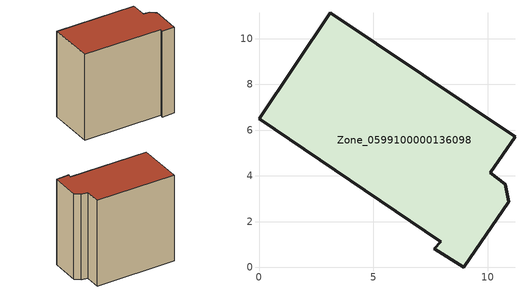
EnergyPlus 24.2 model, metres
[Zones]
Zone_0599100000136098
 floor ground (C_G): 10.93,2.86 8.96,0 7.68,0.81 7.95,1.12 0,6.49 3.11,11.14 11.2,5.71 10.13,4.13 10.77,3.64 z0
 wall outside (C_F): 8.96,0 10.93,2.86 10.77,3.64 10.13,4.13 11.2,5.71 3.11,11.14 0,6.49 7.95,1.12 7.68,0.81 8.96,0 z0:10.74
 roof outside (C_R): 10.13,4.13 11.2,5.71 3.11,11.14 0,6.49 7.95,1.12 7.68,0.81 8.96,0 10.93,2.86 10.77,3.64 z10.74
[BUILDING]
Pand.0599100000136098: North Axis=0; Terrain=City; Loads Convergence Tolerance Value=0.04; Temperature Convergence Tolerance Value=0.4; Solar Distribution=FullExterior; Maximum Number of Warmup Days=25; Minimum Number of Warmup Days=1
[Site:Location]
Rotterdam.The.Hague.AP_ZH_NLD Design_Conditions: Latitude=51.96; Longitude=4.45; Time Zone=1; Elevation=-4.5
[SITE:GROUNDTEMPERATURE:BUILDINGSURFACE]
18, 18, 18, 18, 18, 18, 18, 18, 18, 18, 18, 18
[MATERIAL] Thermal Absorptance=0.9; Solar Absorptance=0.7; Visible Absorptance=0.7
Name | Roughness | Thickness | Conductivity | Density | Specific Heat
G.TI.1946 | MediumSmooth | 0.15 | 1 | 540 | 1210
F.TI.1946 | Rough | 0.3 | 0.857143 | 1920 | 840
R.TI.1946 | MediumRough | 0.2 | 0.1 | 1500 | 1000
[CONSTRUCTION]
C_G: G.TI.1946
C_F: F.TI.1946
C_R: R.TI.1946
[ZONE]
Zone_0599100000136098: Type=1; Multiplier=1; Ceiling Height=Autocalculate; Volume=Autocalculate; Floor Area=autocalculate; Part of Total Floor Area=Yes
[ZONEINFILTRATION:DESIGNFLOWRATE]
Infil_Zone_0599100000136098: Zone or ZoneList or Space or SpaceList=Zone_0599100000136098; Schedule=AlwaysOn; Design Flow Rate Calculation Method=Flow/Area; Flow Rate per Floor Area=0.003; Constant Term Coefficient=1; Temperature Term Coefficient=0; Velocity Term Coefficient=0; Velocity Squared Term Coefficient=0
[HVACTEMPLATE:ZONE:IDEALLOADSAIRSYSTEM]
Zone_0599100000136098: Maximum Heating Supply Air Temperature=50; Minimum Cooling Supply Air Temperature=13; Maximum Heating Supply Air Humidity Ratio=0.0156; Minimum Cooling Supply Air Humidity Ratio=0.0077; Heating Limit=NoLimit; Cooling Limit=NoLimit; Dehumidification Control Type=ConstantSensibleHeatRatio; Cooling Sensible Heat Ratio=0.7; Dehumidification Setpoint=60; Humidification Control Type=None; Humidification Setpoint=30; Outdoor Air Method=None; Outdoor Air Flow Rate per Person=0.00944; Outdoor Air Flow Rate per Zone Floor Area=0; Outdoor Air Flow Rate per Zone=0; Demand Controlled Ventilation Type=None; Outdoor Air Economizer Type=NoEconomizer; Heat Recovery Type=None; Sensible Heat Recovery Effectiveness=0.7; Latent Heat Recovery Effectiveness=0.65
[ZONECONTROL:THERMOSTAT]
ThermostatControl_Zone_0599100000136098: Zone or ZoneList=Zone_0599100000136098; Control Type Schedule=DualSetpointControlType; Control 1=Thermostat_Zone_0599100000136098; Temperature Difference Between Cutout And Setpoint=0
[THERMOSTATSETPOINT:DUALSETPOINT]
Thermostat_Zone_0599100000136098: Heating Setpoint Temperature Schedule=HeatingSetpoint_Zone_0599100000136098; Cooling Setpoint Temperature Schedule=CoolingSetpoint_Zone_0599100000136098
[SCHEDULE:COMPACT]
HeatingSetpoint_Zone_0599100000136098: Through: 12/31, For: AllDays, Until: 24:00, 21
CoolingSetpoint_Zone_0599100000136098: Through: 12/31, For: AllDays, Until: 24:00, 24
DualSetpointControlType: Through: 12/31, For: AllDays, Until: 24:00, 4
AlwaysOn: Through: 12/31, For: AllDays, Until: 24:00, 1
